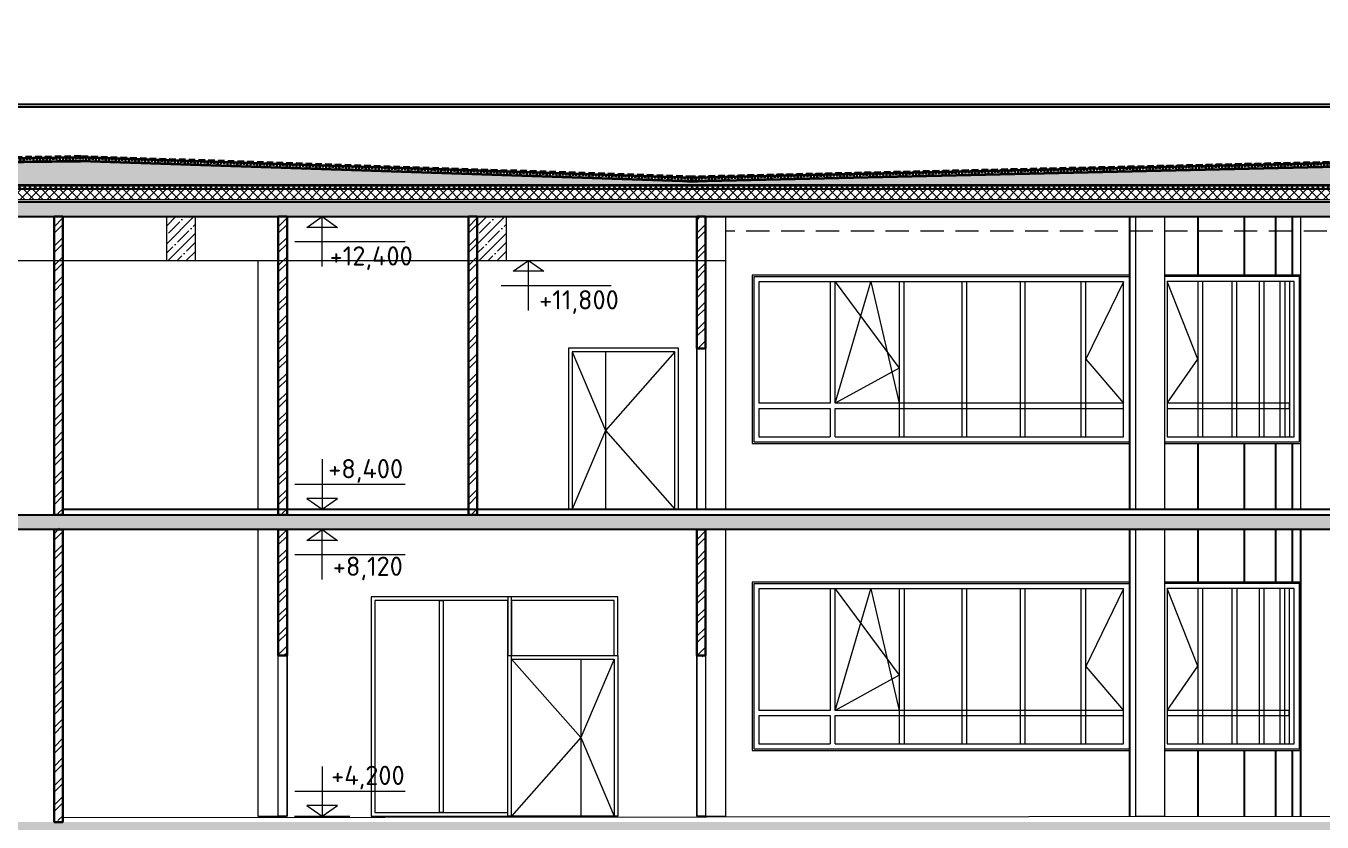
# Model space of a CAD drawing. Header units: millimetres. Extents: x -136099598 to 11807193, y 0 to 779331.
# Drawn here: x 468294 to 486014, y 292674 to 303562 of the extents above; entities that cross this region are included whole.
import ezdxf
from ezdxf import colors
from ezdxf.entities.mleader import LeaderData, LeaderLine
from ezdxf.math import Vec2, Vec3

# ---------------------------------------------------------------- set-up
doc = ezdxf.new("R2010")
doc.units = ezdxf.units.MM
doc.header["$MEASUREMENT"] = 0
for name, pattern in [('ADSK_Штрих_ш3 п1_5', [4.5, 3, -1.5]), ('DASHED', [19.05, 12.7, -6.35]), ('HIDDEN2', [4.7625, 3.175, -1.5875])]:
    doc.linetypes.add(name, pattern=pattern)
doc.layers.get('0').update_dxf_attribs({"color": 250, "lineweight": 9})
for name, color, linetype, lineweight in [('24_Фасад_разрез_тонкая', 7, 'Continuous', 9), ('АР_Двери', 5, 'Continuous', 18), ('АР_Лестницы', 6, 'Continuous', 15), ('АР_Окна', 4, 'Continuous', 0), ('АР_Отметки', 250, 'Continuous', 15), ('АР_Перегородки кирпич', 244, 'Continuous', 30), ('СТЕНЫ кирпич ЛИДЕР', 250, 'Continuous', 15), ('Штриховка', 7, 'Continuous', 5), ('Штриховка в сечении', 7, 'Continuous', 18)]:
    doc.layers.add(name, color=color, linetype=linetype, lineweight=lineweight)
doc.layers.add('PDF _0', color=7, linetype='Continuous')
doc.styles.add('ISOCPEUR', font='isocpeur.ttf', dxfattribs={"width": 0.7})
doc.styles.add('PDF ISOCPEUR', font='isocpeur.ttf')

# ---------------------------------------------------------------- blocks, each defined once
blk = doc.blocks.new('A$Cafb93648')
at = {"layer": 'АР_Окна', "ltscale": 150}
for points in [[(-7500, 0), (-2336, 0), (-2336, 2299), (-7500, 2299)], [(-7480, 20), (-2336, 20), (-2336, 2279), (-7480, 2279)], [(-5490, 90), (-5421, 90), (-5421, 2209), (-5490, 2209)], [(-4635, 90), (-4567, 90), (-4567, 2209), (-4635, 2209)], [(-3838, 90), (-3769, 90), (-3769, 2209), (-3838, 2209)], [(-3008, 90), (-2939, 90), (-2939, 2209), (-3008, 2209)], [(-1826, 90), (-90, 90), (-90, 2214), (-1826, 2214)], [(-1408, 90), (-1339, 90), (-1339, 2214), (-1408, 2214)], [(-942, 90), (-873, 90), (-873, 2214), (-942, 2214)], [(-571, 90), (-502, 90), (-502, 2214), (-571, 2214)], [(-286, 90), (-217, 90), (-217, 2214), (-286, 2214)], [(-158, 90), (-90, 90), (-90, 2214), (-158, 2214)], [(-1826, 478), (-158, 478), (-158, 548), (-1826, 548)]]:
    blk.add_lwpolyline(points, close=True, dxfattribs=at)
for points in [[(-6368, 90), (-2426, 90), (-2426, 2209), (-7410, 2209), (-7410, 548)], [(-6368, 548), (-6368, 2209), (-6437, 2209), (-6437, 548)], [(-6368, 2209), (-5490, 1028), (-6368, 548), (-5879, 2209), (-5490, 548)], [(-2425, 2209), (-2939, 1150), (-2426, 548)], [(-1860, 0), (0, 0), (0, 2299), (-1860, 2299)], [(-1860, 20), (-20, 20), (-20, 2284), (-1860, 2284)], [(-1408, 548), (-1408, 548), (-1555, 548), (-1826, 548), (-1408, 1152), (-1826, 2214)], [(-6437, 548), (-7410, 548)], [(-6368, 478), (-2426, 478), (-2426, 548), (-6368, 548)], [(-2426, 548), (-2426, 548), (-2691, 548), (-2939, 548)], [(-7410, 478), (-7410, 90), (-6437, 90)], [(-7410, 478), (-6437, 478)], [(-6437, 478), (-6437, 90)], [(-6368, 90), (-6368, 478)]]:
    blk.add_lwpolyline(points, dxfattribs=at)
blk = doc.blocks.new('A$Cd8d14d9d')
at = {"ltscale": 150}
for p, q in [((0, 682), (0, 0)), ((-372, 341), (1132, 341)), ((-380, 0), (380, 0))]:
    blk.add_line(p, q, dxfattribs=at)
blk.add_lwpolyline([(0, 0), (210, 147), (-210, 147), (0, 0)], dxfattribs=at)
blk = doc.blocks.new('_DotSmall')
at = {"color": 0, "linetype": 'ByBlock', "const_width": 0.5}
blk.add_lwpolyline([(-0.0625, 0, 1), (0.0625, 0, 1)], format="xyb", close=True, dxfattribs=at)

msp = doc.modelspace()

# ---------------------------------------------------------------- hatches: boundary and pattern name
at = {"ltscale": 100, "transparency": 33554687}
h = msp.add_hatch(dxfattribs=at)
h.set_pattern_fill('ANSI35', color=0, scale=700)
h.set_pattern_definition([(45, (0, -0.65), (-123.743687, 123.743687), []), (45, (123.74, -0.65), (-123.743687, 123.743687), [218.75, -43.75, 0, -43.75])])
h.paths.add_polyline_path([(489923.683, 301153.943), (441108.624, 301153.9), (441108.745, 300953.986), (453208.806, 300953.857), (453264.72, 300953.943), (489923.683, 300954.006)])
at = {"ltscale": 40, "true_color": 0x383e42}
h = msp.add_hatch(dxfattribs=at)
h.set_pattern_fill('ANSI32', color=250, scale=500, angle=360)
h.set_pattern_definition([(45, (3214.15, 4262.02), (-132.58252, 132.58252), []), (45, (3302.53, 4262.02), (-132.58252, 132.58252), [])])
h.paths.add_polyline_path([(468797.71, 300953.986), (468797.649, 296891.977), (468677.77, 296891.977), (468677.831, 300953.986)])
at = {"ltscale": 100, "transparency": 33554687}
h = msp.add_hatch(dxfattribs=at)
h.set_pattern_fill('ANSI35', color=0, scale=700)
h.set_pattern_definition([(45, (10750, -0.56), (-123.743687, 123.743687), []), (45, (10873.74, -0.56), (-123.743687, 123.743687), [218.75, -43.75, 0, -43.75])])
h.paths.add_polyline_path([(470612.992, 300954.047), (470214.377, 300954.004), (470213.879, 300354.068), (470413.684, 300354.026), (470213.819, 300354.026), (470614.726, 300354.026)])
at = {"ltscale": 40, "true_color": 0x383e42}
h = msp.add_hatch(dxfattribs=at)
h.set_pattern_fill('ANSI32', color=250, scale=500, angle=360)
h.set_pattern_definition([(45, (6279.99, 4261.98), (-132.58252, 132.58252), []), (45, (6368.37, 4261.98), (-132.58252, 132.58252), [])])
h.paths.add_polyline_path([(471863.55, 300953.95), (471863.489, 296891.94), (471743.61, 296891.94), (471743.671, 300953.95)])
h = msp.add_hatch(dxfattribs=at)
h.set_pattern_fill('ANSI32', color=250, scale=500, angle=360)
h.set_pattern_definition([(45, (8880.12, 4262.01), (-132.58252, 132.58252), []), (45, (8968.51, 4262.01), (-132.58252, 132.58252), [])])
h.paths.add_polyline_path([(474463.686, 300953.978), (474463.624, 296891.969), (474343.746, 296891.969), (474343.807, 300953.978)])
at = {"ltscale": 100, "transparency": 33554687}
h = msp.add_hatch(dxfattribs=at)
h.set_pattern_fill('ANSI35', color=0, scale=700)
h.set_pattern_definition([(45, (15000, -0.6), (-123.743687, 123.743687), []), (45, (15123.74, -0.6), (-123.743687, 123.743687), [218.75, -43.75, 0, -43.75])])
h.paths.add_polyline_path([(474862.992, 300954.008), (474464.377, 300953.965), (474463.879, 300354.03), (474663.684, 300353.987), (474463.819, 300353.987), (474864.726, 300353.987)])
at = {"ltscale": 40, "true_color": 0x383e42}
h = msp.add_hatch(dxfattribs=at)
h.set_pattern_fill('ANSI32', color=250, scale=500, angle=360)
h.set_pattern_definition([(45, (11999.87, 3644.31), (-132.58252, 132.58252), []), (45, (12088.25, 3644.31), (-132.58252, 132.58252), [])])
h.paths.add_polyline_path([(477583.694, 300953.991), (477583.369, 299152.781), (477463.49, 299152.781), (477463.815, 300953.991)])
at = {"ltscale": 100, "transparency": 33554687}
h = msp.add_hatch(dxfattribs=at)
h.set_pattern_fill('ANSI35', color=0, scale=700)
h.set_pattern_definition([(45, (0, -17.98), (-123.743687, 123.743687), []), (45, (123.74, -17.98), (-123.743687, 123.743687), [218.75, -43.75, 0, -43.75])])
h.paths.add_polyline_path([(465463.563, 296873.985), (489513.683, 296873.985), (489513.683, 296673.985), (465463.563, 296673.985)])
at = {"ltscale": 40, "true_color": 0x383e42}
h = msp.add_hatch(dxfattribs=at)
h.set_pattern_fill('ANSI32', color=250, scale=500, angle=360)
h.set_pattern_definition([(45, (3214.15, 64), (-132.58252, 132.58252), []), (45, (3302.53, 64), (-132.58252, 132.58252), [])])
h.paths.add_polyline_path([(468797.649, 296691.968), (468797.649, 292693.964), (468677.77, 292693.964), (468677.77, 296691.968)])
h = msp.add_hatch(dxfattribs=at)
h.set_pattern_fill('ANSI32', color=250, scale=500, angle=360)
h.set_pattern_definition([(45, (6279.86, 0), (-132.58252, 132.58252), []), (45, (6368.25, 0), (-132.58252, 132.58252), [])])
h.paths.add_polyline_path([(471863.429, 296691.968), (471863.368, 294950.923), (471743.489, 294950.923), (471743.55, 296691.968)])
h = msp.add_hatch(dxfattribs=at)
h.set_pattern_fill('ANSI32', color=250, scale=500, angle=360)
h.set_pattern_definition([(45, (11999.87, -17.66), (-132.58252, 132.58252), []), (45, (12088.25, -17.66), (-132.58252, 132.58252), [])])
h.paths.add_polyline_path([(477583.625, 296691.968), (477583.369, 294933.258), (477463.49, 294933.258), (477463.746, 296691.968)])
at = {"ltscale": 100, "transparency": 33554687}
h = msp.add_hatch(dxfattribs=at)
h.set_pattern_fill('ANSI35', color=0, scale=700)
h.set_pattern_definition([(45, (-0.0006, 0.44), (-123.743687, 123.743687), []), (45, (123.74, 0.44), (-123.743687, 123.743687), [218.75, -43.75, 0, -43.75])])
h.paths.add_polyline_path([(489511.573, 292674.387), (441648.684, 292674.429), (441648.744, 292474.429), (453088.805, 292474.301), (453126.166, 292474.387), (489511.573, 292474.387)])
at = {"layer": 'Штриховка', "transparency": 33554636}
h = msp.add_hatch(dxfattribs=at)
h.set_pattern_fill('ANSI37', color=256, scale=700)
h.set_pattern_definition([(45, (0.06, 29.4), (-61.871843, 61.871843), []), (135, (0.06, 29.4), (-61.871843, -61.871843), [])])
h.paths.add_polyline_path([(489673.71, 301334.045), (441358.665, 301333.953), (441358.703, 301184.028), (453108.87, 301183.9), (453134.993, 301183.985), (489673.71, 301185.037)])
h = msp.add_hatch(dxfattribs=at)
h.set_pattern_fill('ANSI37', color=256, scale=400)
h.set_pattern_definition([(45, (305750.395, 27.087), (-35.355339, 35.355339), []), (135, (305750.395, 27.087), (-35.355339, -35.355339), [])])
h.paths.add_polyline_path([(489623.71, 301385.96), (489623.71, 301334.004), (441408.684, 301333.943), (441408.684, 301386.001)])
at = {"layer": 'Штриховка в сечении', "transparency": 33554636}
h = msp.add_hatch(dxfattribs=at)
h.set_pattern_fill('GRAVEL', color=256, scale=200)
h.set_pattern_definition([(228.0127875, (144, 200), (-1600, -1800), [26.9072, -2663.81761]), (184.9697407, (126, 180), (2400, 200), [46.1736, -4571.18495]), (132.510447, (80, 176), (2000, -2200), [32.5576, -3223.20652]), (267.273689, (2, 126), (200, 4000), [42.0476, -4162.71161]), (292.8336542, (0, 84), (-1000, 2400), [41.231, -4081.874626]), (357.273689, (16, 46), (-4000, 200), [42.0476, -4162.71161]), (37.6942405, (58, 44), (-2600, -2000), [55.6058, -5504.96971]), (72.2553284, (102, 78), (1400, 4400), [52.4976, -5197.2643]), (121.4295656, (118, 128), (-1600, 2600), [42.19, -4176.81462]), (175.2363583, (96, 164), (2200, -200), [48.1664, -2360.152516]), (222.3974378, (48, 168), (-2400, -2200), [62.2896, -6166.675]), (138.814075, (200, 124), (-1400, 1200), [21.2602, -2104.76896]), (171.4692344, (184, 138), (2600, -400), [40.4474, -4004.30228]), (225, (144, 144), (-2e-14, -200), [28.2842, -254.55851]), (203.1985905, (130, 168), (1000, 400), [15.2316, -1507.92302]), (291.8014095, (116, 162), (-200, 600), [21.5406, -1055.49236]), (30.9637565, (124, 142), (600, 400), [34.9858, -1131.20458]), (161.565051, (154, 160), (400, -200), [25.2982, -607.15733]), (16.3895403, (0, 162), (2000, 600), [35.44, -3508.56903]), (70.346176, (34, 172), (-800, -2200), [29.7322, -2943.48155]), (293.1985905, (154, 200), (-400, 1000), [30.463, -1492.69162]), (343.6104597, (166, 172), (-2000, 600), [35.44, -3508.56903]), (339.443955, (0, 38), (-1000, 400), [34.176, -1674.62475]), (294.7751406, (32, 26), (-1000, 2200), [28.6356, -2834.92861]), (66.8014095, (156, 0), (400, 1000), [30.463, -1492.69162]), (17.3540246, (168, 28), (-2600, -800), [33.5262, -3319.08472]), (69.443955, (58, 0), (-400, -1000), [17.088, -1691.71275]), (101.3099325, (144, 0), (-200, 800), [10.198, -1009.6059]), (165.963757, (142, 10), (600, -200), [41.231, -783.390125]), (186.009006, (102, 20), (2000, 200), [38.21, -3782.784635]), (303.690068, (124, 124), (-200, 400), [28.8444, -692.265855]), (353.1572266, (140, 100), (3400, -400), [50.3588, -4985.512525]), (60.945396, (190, 94), (-800, -1400), [20.5912, -2038.53483]), (90, (200, 112), (-200, 200), [12, -188]), (120.2564372, (98, 26), (800, -1400), [27.7848, -2750.704]), (48.0127875, (84, 50), (1600, 1800), [53.8144, -2636.91041]), (0, (120, 90), (200, 200), [52, -148]), (325.3048465, (172, 90), (2000, -1400), [31.6228, -3130.65486]), (254.054604, (198, 72), (-200, -800), [29.1204, -1426.90158]), (207.6459754, (190, 44), (-3800, -2000), [47.413, -4693.894836]), (175.4260787, (148, 22), (-2600, 200), [50.1598, -4965.81468])])
h.paths.add_polyline_path([(477405.595, 301385.954), (489623.71, 301385.954), (489623.71, 301713.459), (477405.595, 301435.954), (469042.133, 301713.464), (465432.376, 301663.464), (461167.494, 301604.388), (446852.788, 301604.388), (441408.684, 301713.464), (441408.684, 301385.954)])

# ---------------------------------------------------------------- linework, layer by layer
at = {"color": 1, "lineweight": 35, "ltscale": 150}
msp.add_line((461167.494, 301604.388), (469042.133, 301713.464), dxfattribs=at)
at = {"lineweight": 35, "ltscale": 150}
msp.add_line((477474.832, 301435.954), (477336.358, 301435.954), dxfattribs=at)
at = {"ltscale": 150}
msp.add_line((485723.686, 296952.56), (485723.681, 300954.001), dxfattribs=at)
at = {"color": 250, "lineweight": 35, "ltscale": 150, "true_color": 0x383e42}
msp.add_lwpolyline([(477405.595, 301385.954), (489623.71, 301385.954), (489623.71, 301713.459), (477405.595, 301435.954), (469042.133, 301713.464), (465432.376, 301663.464), (461167.494, 301604.388), (446852.788, 301604.388), (441408.684, 301713.464), (441408.684, 301385.954), (477405.595, 301385.954)], dxfattribs=at)
at = {"color": 5, "lineweight": 35, "ltscale": 150}
for points in [[(489611.947, 301713.459), (477405.595, 301435.954), (469042.133, 301713.464), (461167.494, 301604.388), (461167.494, 301604.388), (446852.788, 301604.388), (441424.562, 301713.464)], [(489610.81, 301763.446), (477405.856, 301485.973), (469042.616, 301763.476), (461167.147, 301654.388), (446853.29, 301654.388), (441425.566, 301763.454)]]:
    msp.add_lwpolyline(points, dxfattribs=at)
at = {"linetype": 'ADSK_Штрих_ш3 п1_5', "ltscale": 10}
msp.add_lwpolyline([(489611.379, 301738.452), (477405.726, 301460.963), (469042.375, 301738.47), (461167.32, 301629.388), (446853.039, 301629.388), (441425.064, 301738.459)], dxfattribs=at)
at = {"ltscale": 100}
for points in [[(465463.69, 300353.941), (477863.689, 300353.943), (477863.689, 300953.943), (465463.69, 300953.941)], [(470213.819, 300354.026), (470613.55, 300354.026), (470613.55, 300954.026), (470213.819, 300954.026)], [(474463.819, 300353.987), (474863.55, 300353.987), (474863.55, 300953.987), (474463.819, 300953.987)]]:
    msp.add_lwpolyline(points, close=True, dxfattribs=at)
at = {"color": 3, "ltscale": 150}
for points in [[(483463.753, 296953.94), (483863.753, 296953.94), (483863.745, 300953.998), (483463.745, 300953.998)], [(471463.685, 292753.646), (471863.685, 292753.646), (471863.684, 296673.768), (471463.684, 296673.768)], [(483463.684, 292753.943), (483863.684, 292753.943), (483863.684, 296673.768), (483463.684, 296673.768)]]:
    msp.add_lwpolyline(points, close=True, dxfattribs=at)
msp.add_lwpolyline([(471463.692, 300353.942), (471463.692, 296953.334), (471863.754, 296953.367), (471863.684, 300356.078), (471863.55, 300356.078)], dxfattribs=at)
at = {"color": 3, "ltscale": 150, "elevation": 1.185}
msp.add_lwpolyline([(477463.754, 300357.913), (477463.684, 300357.913), (477463.754, 296953.647), (477863.754, 296953.647), (477863.684, 300357.913)], dxfattribs=at)
msp.add_lwpolyline([(477463.685, 292753.649), (477863.685, 292753.649), (477863.684, 296673.985), (477463.684, 296673.985)], close=True, dxfattribs=at)
at = {"layer": '24_Фасад_разрез_тонкая', "linetype": 'DASHED', "lineweight": 30, "ltscale": 7}
for points in [[(489447.782, 301776.744), (477405.945, 301502.979), (469042.78, 301780.48), (461167.03, 301671.388), (446853.461, 301671.388), (441539.991, 301778.159)], [(489438.775, 301768.537), (477405.903, 301494.976), (469042.703, 301772.478), (461167.085, 301663.388), (446853.38, 301663.388), (441548.453, 301769.987)]]:
    msp.add_lwpolyline(points, dxfattribs=at)
at = {"layer": '24_Фасад_разрез_тонкая', "lineweight": 9}
for points in [[(489623.71, 301385.954), (441408.684, 301385.954)], [(489673.71, 301185.037), (441358.684, 301184.026)]]:
    msp.add_lwpolyline(points, dxfattribs=at)
at = {"layer": 'АР_Двери', "ltscale": 150}
for p, q in [((476215.265, 299102.806), (476215.265, 296953.776)), ((475881.5, 294902.973), (475881.5, 292753.943))]:
    msp.add_line(p, q, dxfattribs=at)
for points in [[(477213.685, 299152.806), (475712.569, 299152.806), (475712.569, 296953.776), (477213.685, 296953.776)], [(477163.685, 299102.806), (475762.569, 299102.806), (475762.569, 296953.776), (477163.685, 296953.776)], [(473013.078, 292753.943), (474933.08, 292753.943), (474933.08, 295753.943), (473013.078, 295753.943)], [(474883.08, 294952.973), (476384.195, 294952.973), (476384.195, 295753.943), (474883.08, 295753.943)], [(473063.078, 292803.943), (474883.08, 292803.943), (474883.08, 295703.943), (473063.078, 295703.943)], [(473998.079, 292803.943), (473948.079, 292803.943), (473948.079, 295703.943), (473998.079, 295703.943)], [(474933.08, 294952.973), (476334.195, 294952.973), (476334.195, 295703.943), (474933.08, 295703.943)], [(471743.684, 294952.973), (471863.685, 294952.973), (471863.685, 292753.285), (471743.684, 292753.285)], [(474883.08, 294952.973), (476384.195, 294952.973), (476384.195, 292753.943), (474883.08, 292753.943)], [(474933.08, 294902.973), (476334.195, 294902.973), (476334.195, 292753.943), (474933.08, 292753.943)], [(477463.685, 294952.974), (477583.686, 294952.974), (477583.686, 292753.286), (477463.685, 292753.286)]]:
    msp.add_lwpolyline(points, close=True, dxfattribs=at)
at = {"layer": 'АР_Двери', "ltscale": 150, "elevation": 1.185}
msp.add_lwpolyline([(477463.709, 299152.781), (477583.71, 299152.781), (477583.71, 296953.093), (477463.709, 296953.093)], close=True, dxfattribs=at)
at = {"layer": 'АР_Двери', "ltscale": 150}
for points in [[(475762.569, 299102.806), (476215.265, 298028.291), (475762.569, 296953.776)], [(477163.685, 299102.806), (476215.265, 298028.291), (477163.685, 296953.776)], [(474933.08, 294902.973), (475881.5, 293828.458), (474933.08, 292753.943)], [(476334.195, 294902.973), (475881.5, 293828.458), (476334.195, 292753.943)]]:
    msp.add_lwpolyline(points, dxfattribs=at)
at = {"layer": 'АР_Лестницы', "color": 3, "linetype": 'HIDDEN2', "ltscale": 100}
for p, q in [((474463.819, 300754.211), (474463.686, 300754.211)), ((489413.683, 300754.211), (477863.687, 300754.211))]:
    msp.add_line(p, q, dxfattribs=at)
at = {"layer": 'АР_Окна', "ltscale": 150}
for points in [[(478223.681, 297853.477), (483387.502, 297853.477), (483387.502, 300152.7), (478223.681, 300152.7)], [(478243.681, 297873.477), (483387.503, 297873.088), (483387.503, 300132.311), (478243.681, 300132.7)], [(480233.5, 297943.477), (480302.401, 297943.477), (480302.401, 300062.7), (480233.5, 300062.7)], [(481088.213, 297943.477), (481157.113, 297943.477), (481157.113, 300062.7), (481088.213, 300062.7)], [(481885.591, 297943.477), (481954.492, 297943.477), (481954.492, 300062.7), (481885.591, 300062.7)], [(482715.691, 297943.477), (482784.591, 297943.477), (482784.591, 300062.7), (482715.691, 300062.7)], [(483898.12, 297943.477), (485633.686, 297943.477), (485633.686, 300067.145), (483898.12, 300067.145)], [(484315.968, 297943.477), (484384.869, 297943.477), (484384.869, 300067.145), (484315.968, 300067.145)], [(484781.589, 297943.477), (484850.49, 297943.477), (484850.49, 300067.145), (484781.589, 300067.145)], [(485152.406, 297943.477), (485221.307, 297943.477), (485221.307, 300067.145), (485152.406, 300067.145)], [(485438.175, 297943.477), (485507.076, 297943.477), (485507.076, 300067.145), (485438.175, 300067.145)], [(485566.158, 297943.477), (485633.686, 297943.477), (485633.686, 300067.145), (485566.158, 300067.145)], [(483898.12, 298331.066), (485566.158, 298331.066), (485566.158, 298401.077), (483898.12, 298401.077)]]:
    msp.add_lwpolyline(points, close=True, dxfattribs=at)
for points in [[(479355.505, 297943.477), (483297.502, 297943.477), (483297.502, 300062.7), (478313.681, 300062.7), (478313.681, 298401.077)], [(479355.505, 298401.077), (479355.505, 300062.7), (479286.605, 300062.7), (479286.605, 298401.077)], [(479355.505, 300062.7), (480233.5, 298880.977), (479355.505, 298401.077), (479844.815, 300062.7), (480233.5, 298401.077)], [(483298.601, 300062.7), (482784.591, 299003.088), (483297.502, 298401.077)], [(483863.753, 297853.477), (485723.686, 297853.477), (485723.686, 300152.7), (483863.753, 300152.7)], [(483863.753, 297873.477), (485703.686, 297873.477), (485703.686, 300137.145), (483863.753, 300137.145)], [(484315.968, 298401.077), (484315.968, 298401.077), (484168.567, 298401.077), (483898.12, 298401.077), (484315.968, 299005.311), (483898.12, 300067.145)], [(479286.605, 298401.077), (478313.681, 298401.077)], [(478313.681, 298331.066), (478313.681, 297943.477), (479286.605, 297943.477)], [(478313.681, 298331.066), (479286.605, 298331.066)], [(479286.605, 298331.066), (479286.605, 297943.477)], [(479355.505, 298331.066), (483297.502, 298331.066), (483297.502, 298401.077), (479355.505, 298401.077)], [(479355.505, 297943.477), (479355.505, 298331.066)], [(483297.502, 298401.077), (483297.502, 298401.077), (483032.844, 298401.077), (482784.591, 298401.077)]]:
    msp.add_lwpolyline(points, dxfattribs=at)
at = {"layer": 'АР_Отметки', "color": 18, "true_color": 0x000000}
msp.add_line((489413.684, 292753.943), (468797.71, 292733.948), dxfattribs=at)
at = {"layer": 'АР_Перегородки кирпич', "ltscale": 100}
for points in [[(468677.709, 296873.993), (468797.71, 296873.993), (468797.71, 300953.979), (468677.709, 300953.979)], [(471743.549, 296873.74), (471863.55, 296873.74), (471863.55, 300953.943), (471743.549, 300953.943)], [(474343.684, 296873.768), (474463.686, 296873.768), (474463.686, 300953.971), (474343.684, 300953.971)], [(468677.709, 292673.977), (468797.71, 292673.977), (468797.71, 296673.985), (468677.709, 296673.985)], [(471743.684, 294952.973), (471863.685, 294952.973), (471863.685, 296673.768), (471743.684, 296673.768)], [(477463.685, 294952.974), (477583.686, 294952.974), (477583.686, 296673.985), (477463.684, 296673.985)]]:
    msp.add_lwpolyline(points, close=True, dxfattribs=at)
at = {"layer": 'АР_Перегородки кирпич', "ltscale": 100, "elevation": 1.185}
msp.add_lwpolyline([(477463.709, 299152.781), (477583.71, 299152.781), (477583.71, 300953.991), (477463.709, 300953.991)], close=True, dxfattribs=at)
at = {"layer": 'СТЕНЫ кирпич ЛИДЕР', "lineweight": 25, "ltscale": 100}
for p, q in [((440928.532, 302493.878), (490103.838, 302493.878)), ((441439.753, 302454.734), (489262.316, 302454.734)), ((441358.684, 301334.045), (489673.71, 301334.045)), ((483387.505, 296952.557), (483387.499, 300953.998)), ((484320.964, 300152.7), (484320.964, 300954.001)), ((484953.545, 300152.729), (484953.545, 300954.03)), ((485382.774, 300152.748), (485382.774, 300954.05)), ((485608.695, 300152.758), (485608.695, 300954.06)), ((484320.975, 296952.496, -0.043), (484320.975, 297852.394)), ((484953.556, 296952.525, -0.043), (484953.556, 297852.423)), ((485382.785, 296952.544, -0.043), (485382.785, 297852.442)), ((485608.707, 296952.555, -0.043), (485608.707, 297852.452)), ((468797.71, 296953.334, 0.224), (489414.192, 296953.553)), ((483387.505, 292752.946), (483387.505, 296673.768)), ((484320.975, 295952.033, -0.043), (484320.975, 296673.34)), ((484953.556, 295952.062, -0.043), (484953.556, 296673.369)), ((485382.785, 295952.081, -0.043), (485382.785, 296673.388)), ((485608.707, 295952.092, -0.043), (485608.707, 296673.398)), ((485723.686, 292752.949), (485723.686, 296673.34)), ((484320.975, 292752.885, -0.043), (484320.975, 293652.783)), ((484953.556, 292752.914, -0.043), (484953.556, 293652.812)), ((485382.785, 292752.933, -0.043), (485382.785, 293652.831)), ((485608.707, 292752.944, -0.043), (485608.707, 293652.842))]:
    msp.add_line(p, q, dxfattribs=at)
msp.add_lwpolyline([(441108.684, 300953.943), (489923.683, 300954.006), (489923.683, 301153.943), (441108.684, 301153.943)], close=True, dxfattribs=at)
at = {"layer": 'СТЕНЫ кирпич ЛИДЕР', "lineweight": 25, "ltscale": 100, "elevation": 0.224}
msp.add_lwpolyline([(489513.683, 296673.985), (465463.563, 296673.97), (465463.563, 296873.686), (489513.683, 296873.985)], close=True, dxfattribs=at)

# ---------------------------------------------------------------- block references
at = {"ltscale": 150, "xscale": -1, "rotation": 180.0004533116229}
for p in [(472344.223, 300953.985), (475164.631, 300353.985), (472344.223, 296673.974, 0.224)]:
    msp.add_blockref('A$Cd8d14d9d', p, dxfattribs=at)
at = {"ltscale": 150}
for name, p in [('A$Cd8d14d9d', (472344.24, 296953.334, 0.224)), ('A$Cafb93648', (485723.686, 293653.866)), ('A$Cd8d14d9d', (472344.24, 292753.943))]:
    msp.add_blockref(name, p, dxfattribs=at)

# ---------------------------------------------------------------- texts
at = {"layer": 'PDF _0', "lineweight": 0, "char_height": 262.4934, "style": 'PDF ISOCPEUR'}
for s, insert, attachment_point in [('+12,400', (472445.911, 300547.74), 1), ('+11,800', (475310.17, 299947.74), 1), ('+8,400', (472426.601, 297314.657), 7), ('+8,120', (472489.761, 296303.956), 1), ('+4,200', (472466.948, 293120.308), 7)]:
    msp.add_mtext(s, dxfattribs=dict(at, insert=insert, attachment_point=attachment_point))

# ---------------------------------------------------------------- leaders
at = {"layer": 'АР_Отметки'}
ml = msp.add_multileader_mtext('Standard', dxfattribs=at)
ml.set_content('Л.2', color=256, style='ISOCPEUR')
ml.set_leader_properties(color=256, linetype='Continuous', lineweight=-1)
ml.set_arrow_properties(name='DOTSMALL')
ml.build(insert=Vec2(0, 0))
ml.multileader.update_dxf_attribs({"has_text_frame": 1, "text_left_attachment_type": 4, "text_right_attachment_type": 4, "dogleg_length": 100, "arrow_head_size": 280.8})
ctx = ml.context
ctx.base_point, ctx.char_height, ctx.arrow_head_size, ctx.landing_gap_size, ctx.plane_origin = Vec3(757009.836, 304935.888), 390, 280.8, 78, Vec3(796377.867, 286803.821)
ctx.left_attachment, ctx.right_attachment = 4, 4
notes = []
notes.append((ctx, [(0, (0, 0, 0), (0, 0), (1, 0), 1, [])]))
ctx.mtext.insert, ctx.mtext.width, ctx.mtext.line_spacing_style, ctx.mtext.flow_direction = Vec3(757087.836, 305455.888), 1330.20737, 2, 5
ml = msp.add_multileader_mtext('Standard', dxfattribs=at)
ml.set_content('Л.1', color=256, style='ISOCPEUR')
ml.set_leader_properties(color=256, linetype='Continuous', lineweight=-1)
ml.set_arrow_properties(name='DOTSMALL')
ml.build(insert=Vec2(0, 0))
ml.multileader.update_dxf_attribs({"has_text_frame": 1, "text_left_attachment_type": 4, "text_right_attachment_type": 4, "dogleg_length": 100, "arrow_head_size": 280.8})
ctx = ml.context
ctx.base_point, ctx.char_height, ctx.arrow_head_size, ctx.landing_gap_size, ctx.plane_origin = Vec3(677591.785, 304641.689), 390, 280.8, 78, Vec3(716959.816, 286509.623)
ctx.left_attachment, ctx.right_attachment = 4, 4
notes.append((ctx, [(0, (0, 0, 0), (0, 0), (1, 0), 1, [])]))
ctx.mtext.insert, ctx.mtext.width, ctx.mtext.line_spacing_style, ctx.mtext.flow_direction = Vec3(677669.785, 305161.689), 1330.20737, 2, 5
ml = msp.add_multileader_mtext('Standard', dxfattribs=at)
ml.set_content('Л.4', color=256, style='ISOCPEUR')
ml.set_leader_properties(color=256, linetype='Continuous', lineweight=-1)
ml.set_arrow_properties(name='DOTSMALL')
ml.build(insert=Vec2(0, 0))
ml.multileader.update_dxf_attribs({"has_text_frame": 1, "text_left_attachment_type": 4, "text_right_attachment_type": 4, "dogleg_length": 100, "arrow_head_size": 280.8})
ctx = ml.context
ctx.base_point, ctx.char_height, ctx.arrow_head_size, ctx.landing_gap_size, ctx.plane_origin = Vec3(626495.867, 302619.898), 390, 280.8, 78, Vec3(665863.898, 284487.832)
ctx.left_attachment, ctx.right_attachment = 4, 4
notes.append((ctx, [(0, (0, 0, 0), (0, 0), (1, 0), 1, [])]))
ctx.mtext.insert, ctx.mtext.width, ctx.mtext.line_spacing_style, ctx.mtext.flow_direction = Vec3(626573.867, 303139.898), 1330.20737, 2, 5
ml = msp.add_multileader_mtext('Standard', dxfattribs=at)
ml.set_content('Л.5', color=256, style='ISOCPEUR')
ml.set_leader_properties(color=256, linetype='Continuous', lineweight=-1)
ml.set_arrow_properties(name='DOTSMALL')
ml.build(insert=Vec2(0, 0))
ml.multileader.update_dxf_attribs({"has_text_frame": 1, "text_left_attachment_type": 4, "text_right_attachment_type": 4, "dogleg_length": 100, "arrow_head_size": 216})
ctx = ml.context
ctx.base_point, ctx.char_height, ctx.arrow_head_size, ctx.landing_gap_size, ctx.plane_origin = Vec3(611665.452, 298615.244), 300, 216, 60, Vec3(641948.553, 284667.5)
ctx.left_attachment, ctx.right_attachment = 4, 4
notes.append((ctx, [(0, (0, 0, 0), (0, 0), (1, 0), 1, [])]))
ctx.mtext.insert, ctx.mtext.width, ctx.mtext.line_spacing_style, ctx.mtext.flow_direction = Vec3(611725.452, 299015.244), 1023.23644, 2, 5
ml = msp.add_multileader_mtext('Standard', dxfattribs=at)
ml.set_content('Л.3', color=256, style='ISOCPEUR')
ml.set_leader_properties(color=256, linetype='Continuous', lineweight=-1)
ml.set_arrow_properties(name='DOTSMALL')
ml.build(insert=Vec2(0, 0))
ml.multileader.update_dxf_attribs({"has_text_frame": 1, "text_left_attachment_type": 4, "text_right_attachment_type": 4, "dogleg_length": 100, "arrow_head_size": 280.8})
ctx = ml.context
ctx.base_point, ctx.char_height, ctx.arrow_head_size, ctx.landing_gap_size, ctx.plane_origin = Vec3(645836.272, 298223.082), 390, 280.8, 78, Vec3(607061.041, 280091.016)
ctx.left_attachment, ctx.right_attachment = 4, 4
notes.append((ctx, [(0, (0, 0, 0), (0, 0), (1, 0), 1, [])]))
ctx.mtext.insert, ctx.mtext.width, ctx.mtext.line_spacing_style, ctx.mtext.flow_direction = Vec3(645914.272, 298743.082), 1330.20737, 2, 5
for ctx, leaders in notes:
    for number, flags, end, landing, length, lines in leaders:
        leader = LeaderData()
        leader.index, (leader.has_last_leader_line, leader.has_dogleg_vector, leader.attachment_direction) = number, flags
        leader.last_leader_point, leader.dogleg_vector, leader.dogleg_length = Vec3(end), Vec3(landing), length
        for number, points, colour, breaks in lines:
            line = LeaderLine()
            line.index, line.vertices, line.color, line.breaks = number, Vec3.list(points), colors.encode_raw_color(colour), breaks
            leader.lines.append(line)
        ctx.leaders.append(leader)

doc.saveas('drawing.dxf')
